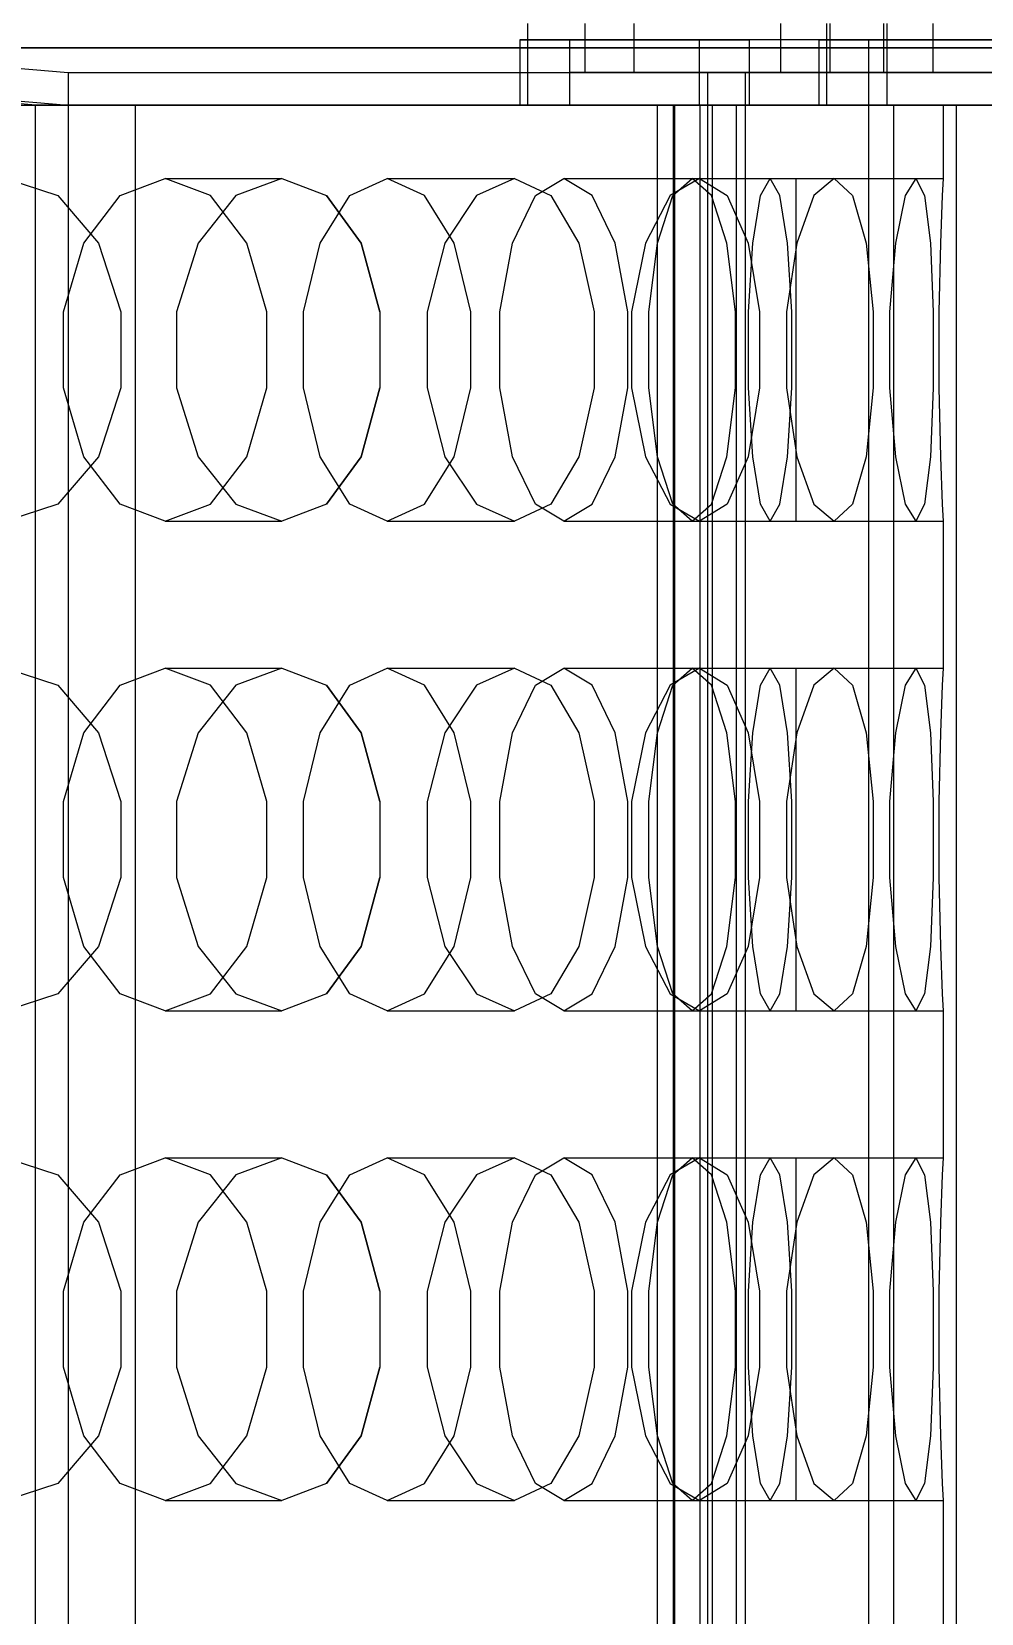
# Model space of a CAD drawing. Header units: millimetres. Extents: x -191664 to 191490, y -197311 to 10263.
# Drawn here: x 1055.5 to 1171.9, y -110214.8 to -110021 of the extents above; entities that cross this region are included whole.
import ezdxf

# ---------------------------------------------------------------- set-up
doc = ezdxf.new("R2010")
doc.units = ezdxf.units.MM
doc.layers.add('DET_briquetadora_superior', color=7, linetype='Continuous', lineweight=0)
doc.layers.add('R15_COTAS_TRANSPORTE_P', color=1, linetype='Continuous', lineweight=0)
doc.dimstyles.new('PLANTA_20', dxfattribs={"dimtxt": 50, "dimasz": 30, "dimexe": 30, "dimexo": 16, "dimgap": 20, "dimtad": 1, "dimtih": 1, "dimtoh": 1, "dimdec": 1, "dimzin": 0, "dimdsep": 46, "dimcen": 0.09, "dimadec": 0, "dimazin": 0, "dimtfac": 1, "dimtdec": 4, "dimtofl": 0, "dimtmove": 0, "dimatfit": 3, "dimfxl": 1, "dimtolj": 1, "dimtzin": 0, "dimarcsym": 0})

# ---------------------------------------------------------------- blocks, each defined once
blk = doc.blocks.new('*D131')
at = {"layer": 'Defpoints', "color": 0, "transparency": 16777216}
for p in [(1100, -183968.15), (1139.8, -184162.66), (1104.62, -184212), (1304.62, -184212), (1304.62, -184212)]:
    blk.add_point(p, dxfattribs=at)
at = {"layer": 'R15_COTAS_TRANSPORTE_P', "color": 0, "lineweight": -2, "transparency": 16777216}
blk.add_arc((1304.62, -184212), 172.05, 140.0034, 169.9966, dxfattribs=at)
at = {"layer": 'R15_COTAS_TRANSPORTE_P', "color": 0, "transparency": 16777216}
for points in [[(1169.28, -184097.88), (1176.35, -184104.95), (1194.03, -184080.2)], [(1140.17, -184182.55), (1130.2, -184181.68), (1132.57, -184212)]]:
    blk.add_solid(points, dxfattribs=at)
blk = doc.blocks.new('*D133')
at = {"layer": 'Defpoints', "color": 0, "transparency": 16777216}
for p in [(439.69, -194147.98), (217.89, -194406.09), (-500, -194490), (-500, -194490), (500, -194490)]:
    blk.add_point(p, dxfattribs=at)
at = {"layer": 'R15_COTAS_TRANSPORTE_P', "color": 0, "lineweight": -2, "transparency": 16777216}
blk.add_arc((-500, -194490), 722.77, 2.37834, 17.62166, dxfattribs=at)
at = {"layer": 'R15_COTAS_TRANSPORTE_P', "color": 0, "transparency": 16777216}
for points in [[(184.12, -194272.81), (193.59, -194269.58), (179.18, -194242.8)], [(227.15, -194459.9), (217.15, -194460.11), (222.77, -194490)]]:
    blk.add_solid(points, dxfattribs=at)

msp = doc.modelspace()

# ---------------------------------------------------------------- linework, layer by layer
at = {"layer": 'DET_briquetadora_superior', "color": 8, "true_color": 0x6f7d84}
for p, q in [((978, -110019), (1060, -110026)), ((1056, -110030), (974, -110023)), ((978, -110023), (1060, -110030)), ((978, -110023), (1372, -110023)), ((1060, -110026), (1290, -110026)), ((1060, -110026), (1060, -110030)), ((1060, -110026), (1143, -110026)), ((1143, -110026), (1207, -110026)), ((1143, -110026), (1143, -110030)), ((1056, -110390), (1056, -110030)), ((1056, -110030), (1060, -110030)), ((1139, -110030), (1056, -110030)), ((1060, -110030), (1060, -110390)), ((1290, -110030), (1060, -110030)), ((1060, -110030), (1143, -110030)), ((1139, -110390), (1139, -110030)), ((1139, -110030), (1143, -110030)), ((1143, -110030), (1143, -110390)), ((1207, -110030), (1143, -110030))]:
    msp.add_line(p, q, dxfattribs=at)
at = {"layer": 'DET_briquetadora_superior', "color": 8, "true_color": 0x6d7b83}
for p, q in [((1116.36, -110022), (1116.36, -110020)), ((1123.36, -110026), (1123.36, -110020)), ((1129.36, -110020), (1129.36, -110026)), ((1147.36, -110026), (1147.36, -110020)), ((1153, -110022), (1153, -110020)), ((1153.36, -110020), (1153.36, -110026)), ((1160, -110026), (1160, -110020)), ((1160.36, -110020), (1160.36, -110022)), ((1166, -110020), (1166, -110026)), ((1160.36, -110022), (1116.36, -110022)), ((1116.36, -110030), (1116.36, -110022)), ((1197, -110022), (1153, -110022)), ((1153, -110030), (1153, -110022)), ((1160.36, -110022), (1160.36, -110030)), ((1129.36, -110026), (1123.36, -110026)), ((1153.36, -110026), (1147.36, -110026)), ((1166, -110026), (1160, -110026)), ((1160.36, -110030), (1116.36, -110030)), ((1197, -110030), (1153, -110030))]:
    msp.add_line(p, q, dxfattribs=at)
at = {"layer": 'DET_briquetadora_superior', "color": 253, "true_color": 0xa8b8bb}
msp.add_line((1375, -110023), (975, -110023), dxfattribs=at)
at = {"layer": 'DET_briquetadora_superior', "color": 8, "true_color": 0x64747c}
for p, q in [((1115.37, -110022), (1137.36, -110022)), ((1121.5, -110022), (1115.37, -110022)), ((1115.37, -110022), (1115.37, -110030)), ((1143.49, -110022), (1121.5, -110022)), ((1121.5, -110030), (1121.5, -110022)), ((1137.36, -110022), (1143.49, -110022)), ((1137.36, -110022), (1137.36, -110030)), ((1143.49, -110022), (1143.49, -110030)), ((1152.02, -110022), (1337.35, -110022)), ((1158.15, -110022), (1152.02, -110022)), ((1152.02, -110022), (1152.02, -110030)), ((1343.48, -110022), (1158.15, -110022)), ((1158.15, -110030), (1158.15, -110022)), ((1137.36, -110030), (1115.37, -110030)), ((1115.37, -110030), (1121.5, -110030)), ((1121.5, -110030), (1143.49, -110030)), ((1143.49, -110030), (1137.36, -110030)), ((1337.35, -110030), (1152.02, -110030)), ((1152.02, -110030), (1158.15, -110030)), ((1158.15, -110030), (1343.48, -110030))]:
    msp.add_line(p, q, dxfattribs=at)
at = {"layer": 'DET_briquetadora_superior', "color": 8, "true_color": 0x728089}
for p, q in [((1158.15, -110026), (1121.5, -110026)), ((1121.5, -110026), (1138.36, -110026)), ((1121.5, -110030), (1121.5, -110026)), ((1138.36, -110026), (1175, -110026)), ((1138.36, -110026), (1138.36, -110030)), ((1348.62, -110026), (1158.15, -110026)), ((1158.15, -110026), (1175, -110026)), ((1158.15, -110030), (1158.15, -110026)), ((1121.5, -110030), (1158.15, -110030)), ((1138.36, -110030), (1121.5, -110030)), ((1175, -110030), (1158.15, -110030))]:
    msp.add_line(p, q, dxfattribs=at)
at = {"layer": 'DET_briquetadora_superior', "color": 9, "true_color": 0xb9c3c2}
for p, q in [((1045.25, -110030), (1059.3, -110030)), ((1064.82, -110030), (1055.07, -110030)), ((1059.3, -110030), (1072.62, -110030)), ((1068.25, -110030), (1064.82, -110030)), ((1068.25, -110390), (1068.25, -110030)), ((1072.62, -110030), (1085.18, -110030)), ((1085.18, -110030), (1096.94, -110030)), ((1096.94, -110030), (1107.88, -110030)), ((1107.88, -110030), (1117.96, -110030)), ((1117.96, -110030), (1127.16, -110030)), ((1127.16, -110030), (1135.46, -110030)), ((1135.46, -110030), (1142.83, -110030)), ((1142.83, -110030), (1149.26, -110030)), ((1149.26, -110030), (1154.73, -110030)), ((1154.73, -110030), (1159.22, -110030)), ((1159.22, -110030), (1162.73, -110030)), ((1162.73, -110030), (1165.24, -110030)), ((1165.24, -110030), (1166.75, -110030)), ((1166.75, -110030), (1167.25, -110030)), ((1167.25, -110030), (1167.25, -110039)), ((1052.36, -110039), (1058.73, -110041.08)), ((1066.37, -110041.08), (1071.91, -110039)), ((1071.91, -110039), (1086.19, -110039)), ((1077.46, -110041.08), (1071.91, -110039)), ((1086.19, -110039), (1080.56, -110041.08)), ((1086.19, -110039), (1091.66, -110041.08)), ((1094.55, -110041.08), (1099.11, -110039)), ((1099.11, -110039), (1114.7, -110039)), ((1103.67, -110041.08), (1099.11, -110039)), ((1114.7, -110039), (1110.05, -110041.08)), ((1114.7, -110039), (1119.16, -110041.08)), ((1117.28, -110041.08), (1120.76, -110039)), ((1120.76, -110039), (1137.39, -110039)), ((1124.25, -110041.08), (1120.76, -110039)), ((1137.39, -110039), (1133.81, -110041.08)), ((1134.14, -110041.08), (1136.5, -110039)), ((1136.5, -110039), (1153.88, -110039)), ((1138.86, -110041.08), (1136.5, -110039)), ((1137.39, -110039), (1140.78, -110041.08)), ((1144.86, -110041.08), (1146.05, -110039)), ((1146.05, -110039), (1163.89, -110039)), ((1147.24, -110041.08), (1146.05, -110039)), ((1149.25, -110039), (1167.25, -110039)), ((1149.25, -110041.08), (1149.25, -110039)), ((1153.88, -110039), (1151.42, -110041.08)), ((1153.88, -110039), (1156.14, -110041.08)), ((1163.89, -110039), (1162.6, -110041.08)), ((1163.89, -110039), (1164.98, -110041.08)), ((1167.25, -110039), (1167.14, -110041.08)), ((1058.73, -110041.08), (1063.73, -110046.91)), ((1061.92, -110046.91), (1066.37, -110041.08)), ((1080.56, -110041.08), (1075.93, -110046.91)), ((1081.91, -110046.91), (1077.46, -110041.08)), ((1090.9, -110046.91), (1094.55, -110041.08)), ((1091.66, -110041.08), (1095.92, -110046.91)), ((1095.91, -110046.91), (1091.66, -110041.08)), ((1107.32, -110046.91), (1103.67, -110041.08)), ((1110.05, -110041.08), (1106.19, -110046.91)), ((1114.48, -110046.91), (1117.28, -110041.08)), ((1119.16, -110041.08), (1122.61, -110046.91)), ((1127.04, -110046.91), (1124.25, -110041.08)), ((1133.81, -110041.08), (1130.79, -110046.91)), ((1132.25, -110046.91), (1134.14, -110041.08)), ((1140.75, -110046.91), (1138.86, -110041.08)), ((1140.78, -110041.08), (1143.36, -110046.91)), ((1143.91, -110046.91), (1144.86, -110041.08)), ((1148.19, -110046.91), (1147.24, -110041.08)), ((1149.25, -110046.91), (1149.25, -110041.08)), ((1151.42, -110041.08), (1149.3, -110046.91)), ((1156.14, -110041.08), (1157.8, -110046.91)), ((1162.6, -110041.08), (1161.41, -110046.91)), ((1164.98, -110041.08), (1165.7, -110046.91)), ((1167.14, -110041.08), (1166.91, -110046.91)), ((1059.45, -110055.33), (1061.92, -110046.91)), ((1063.73, -110046.91), (1066.46, -110055.33)), ((1075.93, -110046.91), (1073.31, -110055.33)), ((1084.38, -110055.33), (1081.91, -110046.91)), ((1088.87, -110055.33), (1090.9, -110046.91)), ((1098.23, -110055.33), (1095.91, -110046.91)), ((1095.92, -110046.91), (1098.23, -110055.33)), ((1106.19, -110046.91), (1104, -110055.33)), ((1109.35, -110055.33), (1107.32, -110046.91)), ((1112.93, -110055.33), (1114.48, -110046.91)), ((1122.61, -110046.91), (1124.47, -110055.33)), ((1128.6, -110055.33), (1127.04, -110046.91)), ((1130.79, -110046.91), (1129.06, -110055.33)), ((1131.2, -110055.33), (1132.25, -110046.91)), ((1141.8, -110055.33), (1140.75, -110046.91)), ((1143.36, -110046.91), (1144.73, -110055.33)), ((1143.38, -110055.33), (1143.91, -110046.91)), ((1149.3, -110046.91), (1148.07, -110055.33)), ((1148.72, -110055.33), (1148.19, -110046.91)), ((1149.25, -110055.33), (1149.25, -110046.91)), ((1157.8, -110046.91), (1158.67, -110055.33)), ((1161.41, -110046.91), (1160.69, -110055.33)), ((1165.7, -110046.91), (1166.04, -110055.33)), ((1166.91, -110046.91), (1166.72, -110055.33)), ((1059.45, -110064.67), (1059.45, -110055.33)), ((1066.46, -110055.33), (1066.46, -110064.67)), ((1073.31, -110055.33), (1073.31, -110064.67)), ((1084.38, -110064.67), (1084.38, -110055.33)), ((1088.87, -110064.67), (1088.87, -110055.33)), ((1098.23, -110055.33), (1098.23, -110064.67)), ((1104, -110055.33), (1104, -110064.67)), ((1109.35, -110064.67), (1109.35, -110055.33)), ((1112.93, -110064.67), (1112.93, -110055.33)), ((1124.47, -110055.33), (1124.47, -110064.67)), ((1128.6, -110064.67), (1128.6, -110055.33)), ((1129.06, -110055.33), (1129.06, -110064.67)), ((1131.2, -110064.67), (1131.2, -110055.33)), ((1141.8, -110064.67), (1141.8, -110055.33)), ((1143.38, -110064.67), (1143.38, -110055.33)), ((1144.73, -110055.33), (1144.73, -110064.67)), ((1148.07, -110055.33), (1148.07, -110064.67)), ((1148.72, -110064.67), (1148.72, -110055.33)), ((1149.25, -110064.67), (1149.25, -110055.33)), ((1158.67, -110055.33), (1158.67, -110064.67)), ((1160.69, -110055.33), (1160.69, -110064.67)), ((1166.04, -110055.33), (1166.04, -110064.67)), ((1166.72, -110055.33), (1166.72, -110064.67)), ((1061.92, -110073.09), (1059.45, -110064.67)), ((1066.46, -110064.67), (1063.73, -110073.09)), ((1073.31, -110064.67), (1075.93, -110073.09)), ((1081.91, -110073.09), (1084.38, -110064.67)), ((1090.9, -110073.09), (1088.87, -110064.67)), ((1095.91, -110073.09), (1098.23, -110064.67)), ((1098.23, -110064.67), (1095.92, -110073.09)), ((1104, -110064.67), (1106.19, -110073.09)), ((1107.32, -110073.09), (1109.35, -110064.67)), ((1114.48, -110073.09), (1112.93, -110064.67)), ((1124.47, -110064.67), (1122.61, -110073.09)), ((1127.04, -110073.09), (1128.6, -110064.67)), ((1129.06, -110064.67), (1130.79, -110073.09)), ((1132.25, -110073.09), (1131.2, -110064.67)), ((1140.75, -110073.09), (1141.8, -110064.67)), ((1144.73, -110064.67), (1143.36, -110073.09)), ((1143.91, -110073.09), (1143.38, -110064.67)), ((1148.07, -110064.67), (1149.3, -110073.09)), ((1148.19, -110073.09), (1148.72, -110064.67)), ((1149.25, -110073.09), (1149.25, -110064.67)), ((1158.67, -110064.67), (1157.8, -110073.09)), ((1160.69, -110064.67), (1161.41, -110073.09)), ((1166.04, -110064.67), (1165.7, -110073.09)), ((1166.72, -110064.67), (1166.91, -110073.09)), ((1063.73, -110073.09), (1058.73, -110078.92)), ((1066.37, -110078.92), (1061.92, -110073.09)), ((1075.93, -110073.09), (1080.56, -110078.92)), ((1077.46, -110078.92), (1081.91, -110073.09)), ((1094.55, -110078.92), (1090.9, -110073.09)), ((1095.92, -110073.09), (1091.66, -110078.92)), ((1091.66, -110078.92), (1095.91, -110073.09)), ((1103.67, -110078.92), (1107.32, -110073.09)), ((1106.19, -110073.09), (1110.05, -110078.92)), ((1117.28, -110078.92), (1114.48, -110073.09)), ((1122.61, -110073.09), (1119.16, -110078.92)), ((1124.25, -110078.92), (1127.04, -110073.09)), ((1130.79, -110073.09), (1133.81, -110078.92)), ((1134.14, -110078.92), (1132.25, -110073.09)), ((1138.86, -110078.92), (1140.75, -110073.09)), ((1143.36, -110073.09), (1140.78, -110078.92)), ((1144.86, -110078.92), (1143.91, -110073.09)), ((1147.24, -110078.92), (1148.19, -110073.09)), ((1149.25, -110078.92), (1149.25, -110073.09)), ((1149.3, -110073.09), (1151.42, -110078.92)), ((1157.8, -110073.09), (1156.14, -110078.92)), ((1161.41, -110073.09), (1162.6, -110078.92)), ((1165.7, -110073.09), (1164.98, -110078.92)), ((1166.91, -110073.09), (1167.14, -110078.92)), ((1058.73, -110078.92), (1052.36, -110081)), ((1071.91, -110081), (1066.37, -110078.92)), ((1071.91, -110081), (1077.46, -110078.92)), ((1080.56, -110078.92), (1086.19, -110081)), ((1091.66, -110078.92), (1086.19, -110081)), ((1099.11, -110081), (1094.55, -110078.92)), ((1099.11, -110081), (1103.67, -110078.92)), ((1110.05, -110078.92), (1114.7, -110081)), ((1119.16, -110078.92), (1114.7, -110081)), ((1120.76, -110081), (1117.28, -110078.92)), ((1120.76, -110081), (1124.25, -110078.92)), ((1133.81, -110078.92), (1137.39, -110081)), ((1136.5, -110081), (1134.14, -110078.92)), ((1136.5, -110081), (1138.86, -110078.92)), ((1140.78, -110078.92), (1137.39, -110081)), ((1146.05, -110081), (1144.86, -110078.92)), ((1146.05, -110081), (1147.24, -110078.92)), ((1149.25, -110081), (1149.25, -110078.92)), ((1151.42, -110078.92), (1153.88, -110081)), ((1156.14, -110078.92), (1153.88, -110081)), ((1162.6, -110078.92), (1163.89, -110081)), ((1164.98, -110078.92), (1163.89, -110081)), ((1167.14, -110078.92), (1167.25, -110081)), ((1071.91, -110081), (1086.19, -110081)), ((1099.11, -110081), (1114.7, -110081)), ((1120.76, -110081), (1137.39, -110081)), ((1136.5, -110081), (1153.88, -110081)), ((1146.05, -110081), (1163.89, -110081)), ((1149.25, -110081), (1167.25, -110081)), ((1167.25, -110081), (1167.25, -110099)), ((1052.36, -110099), (1058.73, -110101.08)), ((1066.37, -110101.08), (1071.91, -110099)), ((1071.91, -110099), (1086.19, -110099)), ((1077.46, -110101.08), (1071.91, -110099)), ((1086.19, -110099), (1080.56, -110101.08)), ((1086.19, -110099), (1091.66, -110101.08)), ((1094.55, -110101.08), (1099.11, -110099)), ((1099.11, -110099), (1114.7, -110099)), ((1103.67, -110101.08), (1099.11, -110099)), ((1114.7, -110099), (1110.05, -110101.08)), ((1114.7, -110099), (1119.16, -110101.08)), ((1117.28, -110101.08), (1120.76, -110099)), ((1120.76, -110099), (1137.39, -110099)), ((1124.25, -110101.08), (1120.76, -110099)), ((1137.39, -110099), (1133.81, -110101.08)), ((1134.14, -110101.08), (1136.5, -110099)), ((1136.5, -110099), (1153.88, -110099)), ((1138.86, -110101.08), (1136.5, -110099)), ((1137.39, -110099), (1140.78, -110101.08)), ((1144.86, -110101.08), (1146.05, -110099)), ((1146.05, -110099), (1163.89, -110099)), ((1147.24, -110101.08), (1146.05, -110099)), ((1149.25, -110099), (1167.25, -110099)), ((1149.25, -110101.08), (1149.25, -110099)), ((1153.88, -110099), (1151.42, -110101.08)), ((1153.88, -110099), (1156.14, -110101.08)), ((1163.89, -110099), (1162.6, -110101.08)), ((1163.89, -110099), (1164.98, -110101.08)), ((1167.25, -110099), (1167.14, -110101.08)), ((1058.73, -110101.08), (1063.73, -110106.91)), ((1061.92, -110106.91), (1066.37, -110101.08)), ((1080.56, -110101.08), (1075.93, -110106.91)), ((1081.91, -110106.91), (1077.46, -110101.08)), ((1090.9, -110106.91), (1094.55, -110101.08)), ((1091.66, -110101.08), (1095.92, -110106.91)), ((1095.91, -110106.91), (1091.66, -110101.08)), ((1107.32, -110106.91), (1103.67, -110101.08)), ((1110.05, -110101.08), (1106.19, -110106.91)), ((1114.48, -110106.91), (1117.28, -110101.08)), ((1119.16, -110101.08), (1122.61, -110106.91)), ((1127.04, -110106.91), (1124.25, -110101.08)), ((1133.81, -110101.08), (1130.79, -110106.91)), ((1132.25, -110106.91), (1134.14, -110101.08)), ((1140.75, -110106.91), (1138.86, -110101.08)), ((1140.78, -110101.08), (1143.36, -110106.91)), ((1143.91, -110106.91), (1144.86, -110101.08)), ((1148.19, -110106.91), (1147.24, -110101.08)), ((1149.25, -110106.91), (1149.25, -110101.08)), ((1151.42, -110101.08), (1149.3, -110106.91)), ((1156.14, -110101.08), (1157.8, -110106.91)), ((1162.6, -110101.08), (1161.41, -110106.91)), ((1164.98, -110101.08), (1165.7, -110106.91)), ((1167.14, -110101.08), (1166.91, -110106.91)), ((1059.45, -110115.33), (1061.92, -110106.91)), ((1063.73, -110106.91), (1066.46, -110115.33)), ((1075.93, -110106.91), (1073.31, -110115.33)), ((1084.38, -110115.33), (1081.91, -110106.91)), ((1088.87, -110115.33), (1090.9, -110106.91)), ((1098.23, -110115.33), (1095.91, -110106.91)), ((1095.92, -110106.91), (1098.23, -110115.33)), ((1106.19, -110106.91), (1104, -110115.33)), ((1109.35, -110115.33), (1107.32, -110106.91)), ((1112.93, -110115.33), (1114.48, -110106.91)), ((1122.61, -110106.91), (1124.47, -110115.33)), ((1128.6, -110115.33), (1127.04, -110106.91)), ((1130.79, -110106.91), (1129.06, -110115.33)), ((1131.2, -110115.33), (1132.25, -110106.91)), ((1141.8, -110115.33), (1140.75, -110106.91)), ((1143.36, -110106.91), (1144.73, -110115.33)), ((1143.38, -110115.33), (1143.91, -110106.91)), ((1149.3, -110106.91), (1148.07, -110115.33)), ((1148.72, -110115.33), (1148.19, -110106.91)), ((1149.25, -110115.33), (1149.25, -110106.91)), ((1157.8, -110106.91), (1158.67, -110115.33)), ((1161.41, -110106.91), (1160.69, -110115.33)), ((1165.7, -110106.91), (1166.04, -110115.33)), ((1166.91, -110106.91), (1166.72, -110115.33)), ((1059.45, -110124.67), (1059.45, -110115.33)), ((1066.46, -110115.33), (1066.46, -110124.67)), ((1073.31, -110115.33), (1073.31, -110124.67)), ((1084.38, -110124.67), (1084.38, -110115.33)), ((1088.87, -110124.67), (1088.87, -110115.33)), ((1098.23, -110115.33), (1098.23, -110124.67)), ((1104, -110115.33), (1104, -110124.67)), ((1109.35, -110124.67), (1109.35, -110115.33)), ((1112.93, -110124.67), (1112.93, -110115.33)), ((1124.47, -110115.33), (1124.47, -110124.67)), ((1128.6, -110124.67), (1128.6, -110115.33)), ((1129.06, -110115.33), (1129.06, -110124.67)), ((1131.2, -110124.67), (1131.2, -110115.33)), ((1141.8, -110124.67), (1141.8, -110115.33)), ((1143.38, -110124.67), (1143.38, -110115.33)), ((1144.73, -110115.33), (1144.73, -110124.67)), ((1148.07, -110115.33), (1148.07, -110124.67)), ((1148.72, -110124.67), (1148.72, -110115.33)), ((1149.25, -110124.67), (1149.25, -110115.33)), ((1158.67, -110115.33), (1158.67, -110124.67)), ((1160.69, -110115.33), (1160.69, -110124.67)), ((1166.04, -110115.33), (1166.04, -110124.67)), ((1166.72, -110115.33), (1166.72, -110124.67)), ((1061.92, -110133.09), (1059.45, -110124.67)), ((1066.46, -110124.67), (1063.73, -110133.09)), ((1073.31, -110124.67), (1075.93, -110133.09)), ((1081.91, -110133.09), (1084.38, -110124.67)), ((1090.9, -110133.09), (1088.87, -110124.67)), ((1095.91, -110133.09), (1098.23, -110124.67)), ((1098.23, -110124.67), (1095.92, -110133.09)), ((1104, -110124.67), (1106.19, -110133.09)), ((1107.32, -110133.09), (1109.35, -110124.67)), ((1114.48, -110133.09), (1112.93, -110124.67)), ((1124.47, -110124.67), (1122.61, -110133.09)), ((1127.04, -110133.09), (1128.6, -110124.67)), ((1129.06, -110124.67), (1130.79, -110133.09)), ((1132.25, -110133.09), (1131.2, -110124.67)), ((1140.75, -110133.09), (1141.8, -110124.67)), ((1144.73, -110124.67), (1143.36, -110133.09)), ((1143.91, -110133.09), (1143.38, -110124.67)), ((1148.07, -110124.67), (1149.3, -110133.09)), ((1148.19, -110133.09), (1148.72, -110124.67)), ((1149.25, -110133.09), (1149.25, -110124.67)), ((1158.67, -110124.67), (1157.8, -110133.09)), ((1160.69, -110124.67), (1161.41, -110133.09)), ((1166.04, -110124.67), (1165.7, -110133.09)), ((1166.72, -110124.67), (1166.91, -110133.09)), ((1063.73, -110133.09), (1058.73, -110138.92)), ((1066.37, -110138.92), (1061.92, -110133.09)), ((1075.93, -110133.09), (1080.56, -110138.92)), ((1077.46, -110138.92), (1081.91, -110133.09)), ((1094.55, -110138.92), (1090.9, -110133.09)), ((1095.92, -110133.09), (1091.66, -110138.92)), ((1091.66, -110138.92), (1095.91, -110133.09)), ((1103.67, -110138.92), (1107.32, -110133.09)), ((1106.19, -110133.09), (1110.05, -110138.92)), ((1117.28, -110138.92), (1114.48, -110133.09)), ((1122.61, -110133.09), (1119.16, -110138.92)), ((1124.25, -110138.92), (1127.04, -110133.09)), ((1130.79, -110133.09), (1133.81, -110138.92)), ((1134.14, -110138.92), (1132.25, -110133.09)), ((1138.86, -110138.92), (1140.75, -110133.09)), ((1143.36, -110133.09), (1140.78, -110138.92)), ((1144.86, -110138.92), (1143.91, -110133.09)), ((1147.24, -110138.92), (1148.19, -110133.09)), ((1149.25, -110138.92), (1149.25, -110133.09)), ((1149.3, -110133.09), (1151.42, -110138.92)), ((1157.8, -110133.09), (1156.14, -110138.92)), ((1161.41, -110133.09), (1162.6, -110138.92)), ((1165.7, -110133.09), (1164.98, -110138.92)), ((1166.91, -110133.09), (1167.14, -110138.92)), ((1058.73, -110138.92), (1052.36, -110141)), ((1071.91, -110141), (1066.37, -110138.92)), ((1071.91, -110141), (1077.46, -110138.92)), ((1080.56, -110138.92), (1086.19, -110141)), ((1091.66, -110138.92), (1086.19, -110141)), ((1099.11, -110141), (1094.55, -110138.92)), ((1099.11, -110141), (1103.67, -110138.92)), ((1110.05, -110138.92), (1114.7, -110141)), ((1119.16, -110138.92), (1114.7, -110141)), ((1120.76, -110141), (1117.28, -110138.92)), ((1120.76, -110141), (1124.25, -110138.92)), ((1133.81, -110138.92), (1137.39, -110141)), ((1136.5, -110141), (1134.14, -110138.92)), ((1136.5, -110141), (1138.86, -110138.92)), ((1140.78, -110138.92), (1137.39, -110141)), ((1146.05, -110141), (1144.86, -110138.92)), ((1146.05, -110141), (1147.24, -110138.92)), ((1149.25, -110141), (1149.25, -110138.92)), ((1151.42, -110138.92), (1153.88, -110141)), ((1156.14, -110138.92), (1153.88, -110141)), ((1162.6, -110138.92), (1163.89, -110141)), ((1164.98, -110138.92), (1163.89, -110141)), ((1167.14, -110138.92), (1167.25, -110141)), ((1071.91, -110141), (1086.19, -110141)), ((1099.11, -110141), (1114.7, -110141)), ((1120.76, -110141), (1137.39, -110141)), ((1136.5, -110141), (1153.88, -110141)), ((1146.05, -110141), (1163.89, -110141)), ((1149.25, -110141), (1167.25, -110141)), ((1167.25, -110141), (1167.25, -110159)), ((1052.36, -110159), (1058.73, -110161.08)), ((1066.37, -110161.08), (1071.91, -110159)), ((1071.91, -110159), (1086.19, -110159)), ((1077.46, -110161.08), (1071.91, -110159)), ((1086.19, -110159), (1080.56, -110161.08)), ((1086.19, -110159), (1091.66, -110161.08)), ((1094.55, -110161.08), (1099.11, -110159)), ((1099.11, -110159), (1114.7, -110159)), ((1103.67, -110161.08), (1099.11, -110159)), ((1114.7, -110159), (1110.05, -110161.08)), ((1114.7, -110159), (1119.16, -110161.08)), ((1117.28, -110161.08), (1120.76, -110159)), ((1120.76, -110159), (1137.39, -110159)), ((1124.25, -110161.08), (1120.76, -110159)), ((1137.39, -110159), (1133.81, -110161.08)), ((1134.14, -110161.08), (1136.5, -110159)), ((1136.5, -110159), (1153.88, -110159)), ((1138.86, -110161.08), (1136.5, -110159)), ((1137.39, -110159), (1140.78, -110161.08)), ((1144.86, -110161.08), (1146.05, -110159)), ((1146.05, -110159), (1163.89, -110159)), ((1147.24, -110161.08), (1146.05, -110159)), ((1149.25, -110159), (1167.25, -110159)), ((1149.25, -110161.08), (1149.25, -110159)), ((1153.88, -110159), (1151.42, -110161.08)), ((1153.88, -110159), (1156.14, -110161.08)), ((1163.89, -110159), (1162.6, -110161.08)), ((1163.89, -110159), (1164.98, -110161.08)), ((1167.25, -110159), (1167.14, -110161.08)), ((1058.73, -110161.08), (1063.73, -110166.91)), ((1061.92, -110166.91), (1066.37, -110161.08)), ((1080.56, -110161.08), (1075.93, -110166.91)), ((1081.91, -110166.91), (1077.46, -110161.08)), ((1090.9, -110166.91), (1094.55, -110161.08)), ((1091.66, -110161.08), (1095.92, -110166.91)), ((1095.91, -110166.91), (1091.66, -110161.08)), ((1107.32, -110166.91), (1103.67, -110161.08)), ((1110.05, -110161.08), (1106.19, -110166.91)), ((1114.48, -110166.91), (1117.28, -110161.08)), ((1119.16, -110161.08), (1122.61, -110166.91)), ((1127.04, -110166.91), (1124.25, -110161.08)), ((1133.81, -110161.08), (1130.79, -110166.91)), ((1132.25, -110166.91), (1134.14, -110161.08)), ((1140.75, -110166.91), (1138.86, -110161.08)), ((1140.78, -110161.08), (1143.36, -110166.91)), ((1143.91, -110166.91), (1144.86, -110161.08)), ((1148.19, -110166.91), (1147.24, -110161.08)), ((1149.25, -110166.91), (1149.25, -110161.08)), ((1151.42, -110161.08), (1149.3, -110166.91)), ((1156.14, -110161.08), (1157.8, -110166.91)), ((1162.6, -110161.08), (1161.41, -110166.91)), ((1164.98, -110161.08), (1165.7, -110166.91)), ((1167.14, -110161.08), (1166.91, -110166.91)), ((1059.45, -110175.33), (1061.92, -110166.91)), ((1063.73, -110166.91), (1066.46, -110175.33)), ((1075.93, -110166.91), (1073.31, -110175.33)), ((1084.38, -110175.33), (1081.91, -110166.91)), ((1088.87, -110175.33), (1090.9, -110166.91)), ((1098.23, -110175.33), (1095.91, -110166.91)), ((1095.92, -110166.91), (1098.23, -110175.33)), ((1106.19, -110166.91), (1104, -110175.33)), ((1109.35, -110175.33), (1107.32, -110166.91)), ((1112.93, -110175.33), (1114.48, -110166.91)), ((1122.61, -110166.91), (1124.47, -110175.33)), ((1128.6, -110175.33), (1127.04, -110166.91)), ((1130.79, -110166.91), (1129.06, -110175.33)), ((1131.2, -110175.33), (1132.25, -110166.91)), ((1141.8, -110175.33), (1140.75, -110166.91)), ((1143.36, -110166.91), (1144.73, -110175.33)), ((1143.38, -110175.33), (1143.91, -110166.91)), ((1149.3, -110166.91), (1148.07, -110175.33)), ((1148.72, -110175.33), (1148.19, -110166.91)), ((1149.25, -110175.33), (1149.25, -110166.91)), ((1157.8, -110166.91), (1158.67, -110175.33)), ((1161.41, -110166.91), (1160.69, -110175.33)), ((1165.7, -110166.91), (1166.04, -110175.33)), ((1166.91, -110166.91), (1166.72, -110175.33)), ((1059.45, -110184.67), (1059.45, -110175.33)), ((1066.46, -110175.33), (1066.46, -110184.67)), ((1073.31, -110175.33), (1073.31, -110184.67)), ((1084.38, -110184.67), (1084.38, -110175.33)), ((1088.87, -110184.67), (1088.87, -110175.33)), ((1098.23, -110175.33), (1098.23, -110184.67)), ((1104, -110175.33), (1104, -110184.67)), ((1109.35, -110184.67), (1109.35, -110175.33)), ((1112.93, -110184.67), (1112.93, -110175.33)), ((1124.47, -110175.33), (1124.47, -110184.67)), ((1128.6, -110184.67), (1128.6, -110175.33)), ((1129.06, -110175.33), (1129.06, -110184.67)), ((1131.2, -110184.67), (1131.2, -110175.33)), ((1141.8, -110184.67), (1141.8, -110175.33)), ((1143.38, -110184.67), (1143.38, -110175.33)), ((1144.73, -110175.33), (1144.73, -110184.67)), ((1148.07, -110175.33), (1148.07, -110184.67)), ((1148.72, -110184.67), (1148.72, -110175.33)), ((1149.25, -110184.67), (1149.25, -110175.33)), ((1158.67, -110175.33), (1158.67, -110184.67)), ((1160.69, -110175.33), (1160.69, -110184.67)), ((1166.04, -110175.33), (1166.04, -110184.67)), ((1166.72, -110175.33), (1166.72, -110184.67)), ((1061.92, -110193.09), (1059.45, -110184.67)), ((1066.46, -110184.67), (1063.73, -110193.09)), ((1073.31, -110184.67), (1075.93, -110193.09)), ((1081.91, -110193.09), (1084.38, -110184.67)), ((1090.9, -110193.09), (1088.87, -110184.67)), ((1095.91, -110193.09), (1098.23, -110184.67)), ((1098.23, -110184.67), (1095.92, -110193.09)), ((1104, -110184.67), (1106.19, -110193.09)), ((1107.32, -110193.09), (1109.35, -110184.67)), ((1114.48, -110193.09), (1112.93, -110184.67)), ((1124.47, -110184.67), (1122.61, -110193.09)), ((1127.04, -110193.09), (1128.6, -110184.67)), ((1129.06, -110184.67), (1130.79, -110193.09)), ((1132.25, -110193.09), (1131.2, -110184.67)), ((1140.75, -110193.09), (1141.8, -110184.67)), ((1144.73, -110184.67), (1143.36, -110193.09)), ((1143.91, -110193.09), (1143.38, -110184.67)), ((1148.07, -110184.67), (1149.3, -110193.09)), ((1148.19, -110193.09), (1148.72, -110184.67)), ((1149.25, -110193.09), (1149.25, -110184.67)), ((1158.67, -110184.67), (1157.8, -110193.09)), ((1160.69, -110184.67), (1161.41, -110193.09)), ((1166.04, -110184.67), (1165.7, -110193.09)), ((1166.72, -110184.67), (1166.91, -110193.09)), ((1063.73, -110193.09), (1058.73, -110198.92)), ((1066.37, -110198.92), (1061.92, -110193.09)), ((1075.93, -110193.09), (1080.56, -110198.92)), ((1077.46, -110198.92), (1081.91, -110193.09)), ((1094.55, -110198.92), (1090.9, -110193.09)), ((1095.92, -110193.09), (1091.66, -110198.92)), ((1091.66, -110198.92), (1095.91, -110193.09)), ((1103.67, -110198.92), (1107.32, -110193.09)), ((1106.19, -110193.09), (1110.05, -110198.92)), ((1117.28, -110198.92), (1114.48, -110193.09)), ((1122.61, -110193.09), (1119.16, -110198.92)), ((1124.25, -110198.92), (1127.04, -110193.09)), ((1130.79, -110193.09), (1133.81, -110198.92)), ((1134.14, -110198.92), (1132.25, -110193.09)), ((1138.86, -110198.92), (1140.75, -110193.09)), ((1143.36, -110193.09), (1140.78, -110198.92)), ((1144.86, -110198.92), (1143.91, -110193.09)), ((1147.24, -110198.92), (1148.19, -110193.09)), ((1149.25, -110198.92), (1149.25, -110193.09)), ((1149.3, -110193.09), (1151.42, -110198.92)), ((1157.8, -110193.09), (1156.14, -110198.92)), ((1161.41, -110193.09), (1162.6, -110198.92)), ((1165.7, -110193.09), (1164.98, -110198.92)), ((1166.91, -110193.09), (1167.14, -110198.92)), ((1058.73, -110198.92), (1052.36, -110201)), ((1071.91, -110201), (1066.37, -110198.92)), ((1071.91, -110201), (1077.46, -110198.92)), ((1080.56, -110198.92), (1086.19, -110201)), ((1091.66, -110198.92), (1086.19, -110201)), ((1099.11, -110201), (1094.55, -110198.92)), ((1099.11, -110201), (1103.67, -110198.92)), ((1110.05, -110198.92), (1114.7, -110201)), ((1119.16, -110198.92), (1114.7, -110201)), ((1120.76, -110201), (1117.28, -110198.92)), ((1120.76, -110201), (1124.25, -110198.92)), ((1133.81, -110198.92), (1137.39, -110201)), ((1136.5, -110201), (1134.14, -110198.92)), ((1136.5, -110201), (1138.86, -110198.92)), ((1140.78, -110198.92), (1137.39, -110201)), ((1146.05, -110201), (1144.86, -110198.92)), ((1146.05, -110201), (1147.24, -110198.92)), ((1149.25, -110201), (1149.25, -110198.92)), ((1151.42, -110198.92), (1153.88, -110201)), ((1156.14, -110198.92), (1153.88, -110201)), ((1162.6, -110198.92), (1163.89, -110201)), ((1164.98, -110198.92), (1163.89, -110201)), ((1167.14, -110198.92), (1167.25, -110201)), ((1071.91, -110201), (1086.19, -110201)), ((1099.11, -110201), (1114.7, -110201)), ((1120.76, -110201), (1137.39, -110201)), ((1136.5, -110201), (1153.88, -110201)), ((1146.05, -110201), (1163.89, -110201)), ((1149.25, -110201), (1167.25, -110201)), ((1167.25, -110201), (1167.25, -110219))]:
    msp.add_line(p, q, dxfattribs=at)
at = {"layer": 'DET_briquetadora_superior', "color": 254, "true_color": 0xd5dbd6}
for p, q in [((1132.23, -110030), (1168.87, -110030)), ((1132.23, -110390), (1132.23, -110030)), ((1132.23, -110030), (1138.36, -110030)), ((1175, -110030), (1138.36, -110030)), ((1138.36, -110030), (1138.36, -110390)), ((1168.87, -110030), (1373.49, -110030)), ((1168.87, -110390), (1168.87, -110030)), ((1168.87, -110030), (1175, -110030))]:
    msp.add_line(p, q, dxfattribs=at)
at = {"layer": 'DET_briquetadora_superior', "color": 250, "true_color": 0x30373b}
for p, q in [((1134.21, -110030), (1161.21, -110030)), ((1134.21, -110390), (1134.21, -110030)), ((1134.21, -110030), (1141.87, -110030)), ((1168.87, -110030), (1141.87, -110030)), ((1141.87, -110030), (1141.87, -110390)), ((1161.21, -110030), (1356.18, -110030)), ((1161.21, -110390), (1161.21, -110030)), ((1161.21, -110030), (1168.87, -110030)), ((1363.85, -110030), (1168.87, -110030))]:
    msp.add_line(p, q, dxfattribs=at)
at = {"layer": 'DET_briquetadora_superior', "color": 252, "true_color": 0x77858c}
for p, q in [((1134.36, -110030), (1158.15, -110030)), ((1134.36, -110390), (1134.36, -110030)), ((1134.36, -110030), (1137.42, -110030)), ((1161.21, -110030), (1137.42, -110030)), ((1137.42, -110030), (1137.42, -110390)), ((1158.15, -110030), (1348.62, -110030)), ((1158.15, -110390), (1158.15, -110030)), ((1158.15, -110030), (1161.21, -110030)), ((1351.69, -110030), (1161.21, -110030))]:
    msp.add_line(p, q, dxfattribs=at)

# ---------------------------------------------------------------- dimensions: what is measured, and where the dimension line sits
at = {"layer": 'R15_COTAS_TRANSPORTE_P'}
for base, line1, line2, picture, middle in [((217.89, -194406.09), ((-500, -194490), (500, -194490)), ((-500, -194490), (439.69, -194147.98)), '*D133', (191490.46, -33543.69)), ((1139.8, -184162.66), ((1304.62, -184212), (1104.62, -184212)), ((1304.62, -184212), (1100, -183968.15)), '*D131', (-166426.35, -78863.51))]:
    dim = msp.add_angular_dim_2l(base=base, line1=line1, line2=line2, dimstyle='PLANTA_20', dxfattribs=at)
    dim.commit()
    dim.dimension.update_dxf_attribs({"geometry": picture, "text_midpoint": middle})

doc.saveas('drawing.dxf')
